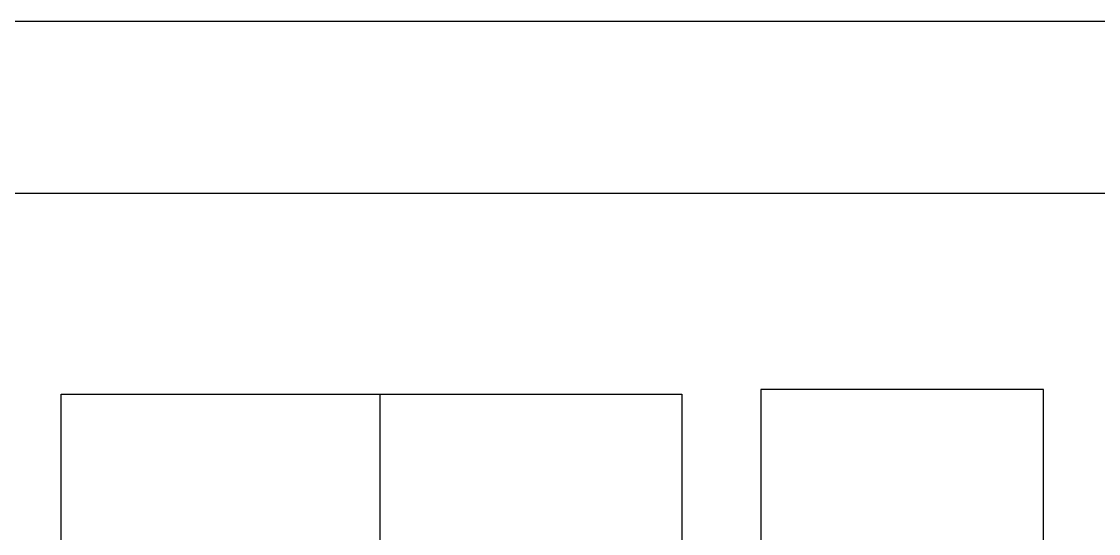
# Model space of a CAD drawing. Extents: x 729854 to 730444, y 4373781 to 4374808.
# Drawn here: x 730062.42 to 730100.01, y 4374789.64 to 4374807.5 of the extents above; entities that cross this region are included whole.
import ezdxf

# ---------------------------------------------------------------- set-up
doc = ezdxf.new("R2010")
doc.units = 0
doc.layers.get('0').update_dxf_attribs({"linetype": 'CONTINUOUS'})

msp = doc.modelspace()

# ---------------------------------------------------------------- linework, layer by layer
at = {"color": 0, "linetype": 'CONTINUOUS'}
msp.add_line((730074.94, 4374675.2), (730074.94, 4374794.48), dxfattribs=at)
msp.add_lwpolyline([(730063.8, 4374628.19), (730063.8, 4374794.5), (730085.47, 4374794.5), (730085.47, 4374628.19)], close=True, dxfattribs=at)

# ---------------------------------------------------------------- meshes
mesh = msp.add_polyface(dxfattribs=at)
corners = [(730162.5, 4373781), (729854.5, 4374807.5), (730444, 4373781), (730444, 4374807.5), (729854.5, 4373781)]
mesh.append_faces([[corners[k] for k in face] for face in [(0, 1, 4), (1, 0, 2, 3)]], dxfattribs={"vtx0": -1, "color": 0})
mesh = msp.add_polyface(dxfattribs=at)
corners = [(730145.58, 4374621), (730145.58, 4374801.5), (729864.5, 4374801.5), (729864.5, 4374621)]
mesh.append_faces([[corners[k] for k in face] for face in [(0, 1, 2, 3)]], dxfattribs={"color": 0})
mesh = msp.add_polyface(dxfattribs=at)
corners = [(730098.1, 4374628.19), (730098.1, 4374794.66), (730088.23, 4374794.66), (730088.23, 4374628.19)]
mesh.append_faces([[corners[k] for k in face] for face in [(0, 1, 2, 3)]], dxfattribs={"color": 0})

doc.saveas('drawing.dxf')
